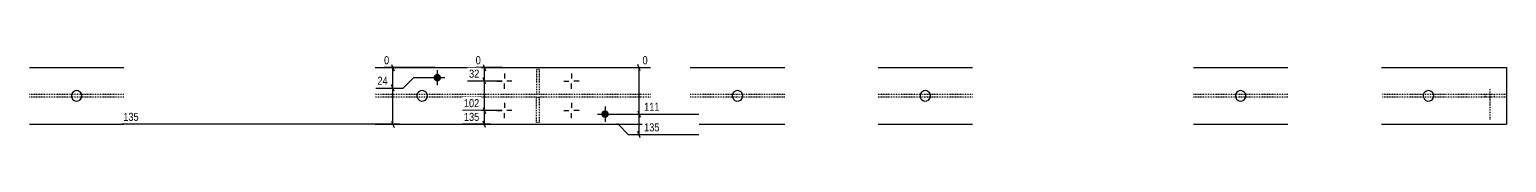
# Model space of a CAD drawing. Header units: millimetres. Extents: x 12 to 27364, y 8 to 1795.
# Drawn here: x 13779 to 17301, y 12 to 212 of the extents above; entities that cross this region are included whole.
import ezdxf

# ---------------------------------------------------------------- set-up
doc = ezdxf.new("R2010")
doc.units = ezdxf.units.MM
doc.linetypes.add('DXK_LINE_DOT2', pattern=[3.9198, 1.9599, -1.9599])
doc.layers.add('MÅLSÆTNING', color=7, linetype='Continuous')
doc.layers.add('STÅL', color=7, linetype='Continuous')
doc.styles.add('Arial Narrow', font='ARIALN.TTF', dxfattribs={"height": 0.2})

msp = doc.modelspace()

# ---------------------------------------------------------------- hatches: boundary and pattern name
at = {"layer": 'STÅL', "linetype": 'Continuous'}
for points in [[(14760.4, 155.5, -1), (14742.4, 155.5, -1)], [(15160.4, 68.5, -1), (15142.4, 68.5, -1)]]:
    msp.add_hatch(color=96, dxfattribs=at).paths.add_polyline_path(points)

# ---------------------------------------------------------------- linework, layer by layer
at = {"layer": 'MÅLSÆTNING', "color": 7, "linetype": 'Continuous'}
for p, q in [((14746.4, 179.5), (14624.5, 179.5)), ((14642.2, 187), (14648.2, 172)), ((14645.2, 130.5), (14645.2, 179.5)), ((14906.4, 179.5), (14843, 179.5)), ((14860.7, 187), (14866.7, 172)), ((14863.7, 147.5), (14863.7, 179.5)), ((15159, 179.5), (15253.2, 179.5)), ((15235.5, 172), (15229.5, 187)), ((14670.2, 130.5), (14695.2, 155.5)), ((14670.2, 130.5), (14695.2, 155.5)), ((14695.2, 155.5), (14746.4, 155.5)), ((14695.2, 155.5), (14746.4, 155.5)), ((14906.4, 147.5), (14823.5, 147.5)), ((14906.4, 147.5), (14823.5, 147.5)), ((14866.7, 140), (14860.7, 155)), ((14866.7, 140), (14860.7, 155)), ((14863.7, 77.2), (14863.7, 147.5)), ((14605.1, 130.5), (14670.2, 130.5)), ((14605.1, 130.5), (14670.2, 130.5)), ((14648.2, 123), (14642.2, 138)), ((14648.2, 123), (14642.2, 138)), ((14645.2, 44.5), (14645.2, 130.5)), ((14906.4, 77.2), (14811.3, 77.2)), ((14906.4, 77.2), (14811.3, 77.2)), ((14860.7, 84.7), (14866.7, 69.7)), ((14860.7, 84.7), (14866.7, 69.7)), ((14863.7, 44.5), (14863.7, 77.2)), ((15229.5, 76), (15235.5, 61)), ((14661.3, 44.5), (13998.9, 44.5)), ((14642.2, 52), (14648.2, 37)), ((14879, 44.5), (14811.3, 44.5)), ((14866.7, 37), (14860.7, 52)), ((15156.4, 68.5), (15374.8, 68.5)), ((15182.5, 44.5), (15179, 44.5)), ((15207.5, 19.5), (15182.5, 44.5)), ((15232.5, 19.5), (15232.5, 68.5)), ((15374.8, 19.5), (15207.5, 19.5)), ((15235.5, 12), (15229.5, 27))]:
    msp.add_line(p, q, dxfattribs=at)
at = {"layer": 'STÅL', "color": 2, "linetype": 'Continuous'}
for p, q in [((13778.9, 179.5), (14003.9, 179.5)), ((14602.9, 179.5), (15260, 179.5)), ((15354.9, 179.5), (15579.9, 179.5)), ((15802.9, 179.5), (16027.9, 179.5)), ((16554.9, 179.5), (16779.9, 179.5)), ((17003, 179.5), (17301.4, 179.5)), ((17301.4, 179.5), (17301.4, 44.5)), ((13778.9, 44.5), (14003.9, 44.5)), ((14602.9, 44.5), (15260, 44.5)), ((15354.9, 44.5), (15579.9, 44.5)), ((15802.9, 44.5), (16027.9, 44.5)), ((16554.9, 44.5), (16779.9, 44.5)), ((17003, 44.5), (17301.4, 44.5))]:
    msp.add_line(p, q, dxfattribs=at)
at = {"layer": 'STÅL', "color": 96, "linetype": 'Continuous'}
for p, q in [((14733.4, 155.5), (14769.4, 155.5)), ((14751.4, 173.5), (14751.4, 137.5)), ((14893.4, 147.2), (14905.4, 147.2)), ((14911.4, 165.2), (14911.4, 153.2)), ((14911.4, 129.2), (14911.4, 141.2)), ((14929.4, 147.2), (14917.4, 147.2)), ((15053.4, 147.2), (15065.4, 147.2)), ((15071.4, 165.2), (15071.4, 153.2)), ((15071.4, 129.2), (15071.4, 141.2)), ((15089.4, 147.2), (15077.4, 147.2)), ((14893.4, 77.2), (14905.4, 77.2)), ((14911.4, 95.2), (14911.4, 83.2)), ((14911.4, 59.2), (14911.4, 71.2)), ((14929.4, 77.2), (14917.4, 77.2)), ((15053.4, 77.2), (15065.4, 77.2)), ((15071.4, 95.2), (15071.4, 83.2)), ((15071.4, 59.2), (15071.4, 71.2)), ((15089.4, 77.2), (15077.4, 77.2)), ((15151.4, 86.5), (15151.4, 50.5)), ((15133.4, 68.5), (15169.4, 68.5))]:
    msp.add_line(p, q, dxfattribs=at)
at = {"layer": 'STÅL', "color": 7, "linetype": 'DXK_LINE_DOT2'}
for p, q in [((14994.4, 175.3), (14988.4, 175.3)), ((14988.4, 175.3), (14988.4, 115.3)), ((14994.4, 175.3), (14994.4, 115.3)), ((14003.9, 115.3), (13778.9, 115.3)), ((14003.9, 108.7), (13778.9, 108.7)), ((14988.4, 115.3), (14602.9, 115.3)), ((14988.4, 108.7), (14602.9, 108.7)), ((14994.4, 115.3), (14988.4, 115.3)), ((14988.4, 48.7), (14988.4, 108.7)), ((14988.4, 108.7), (14994.4, 108.7)), ((15260, 115.3), (14994.4, 115.3)), ((14994.4, 108.7), (14994.4, 48.7)), ((15260, 108.7), (14994.4, 108.7)), ((15579.9, 115.3), (15354.9, 115.3)), ((15579.9, 108.7), (15354.9, 108.7)), ((16027.9, 115.3), (15802.9, 115.3)), ((16027.9, 108.7), (15802.9, 108.7)), ((16779.9, 115.3), (16554.9, 115.3)), ((16779.9, 108.7), (16554.9, 108.7)), ((17301.4, 115.3), (17003, 115.3)), ((17301.4, 108.7), (17003, 108.7)), ((14994.4, 48.7), (14988.4, 48.7))]:
    msp.add_line(p, q, dxfattribs=at)
at = {"layer": 'STÅL', "color": 96, "linetype": 'DXK_LINE_DOT2'}
for p, q in [((17250.4, 115.3), (17250.4, 108.7)), ((17261.4, 128.3), (17261.4, 55.3)), ((17272.4, 115.3), (17272.4, 108.7))]:
    msp.add_line(p, q, dxfattribs=at)
at = {"layer": 'STÅL', "color": 2, "linetype": 'Continuous'}
for centre, start, end in [((13891.4, 112), 150.3737, 330.3737), ((13891.4, 112), 330.3737, 150.3737), ((14715.4, 112), 150.3737, 330.3737), ((14715.4, 112), 330.3737, 150.3737), ((15467.4, 112), 150.3737, 330.3737), ((15467.4, 112), 330.3737, 150.3737), ((15915.4, 112), 150.3737, 330.3737), ((15915.4, 112), 330.3737, 150.3737), ((16667.4, 112), 150.3737, 330.3737), ((16667.4, 112), 330.3737, 150.3737), ((17115.5, 112), 150.3737, 330.3737), ((17115.5, 112), 330.3737, 150.3737)]:
    msp.add_arc(centre, 12.5, start, end, dxfattribs=at)

# ---------------------------------------------------------------- next in the draw order: wipeouts: each hides what was drawn before it
at = {"color": 0, "linetype": 'Continuous'}
for points in [[(14640.7, 183.5), (14640.7, 211.5), (14620.5, 211.5), (14620.5, 183.5)], [(14859.2, 183.5), (14859.2, 211.5), (14839, 211.5), (14839, 183.5)], [(14637.1, 134.5), (14637.1, 162.5), (14604.7, 162.5), (14604.7, 134.5)], [(14855.5, 81.2), (14855.5, 109.2), (14810.9, 109.2), (14810.9, 81.2)], [(14637.1, 48.5), (14637.1, 76.5), (13998.5, 76.5), (13998.5, 48.5)], [(15375.2, 72.5), (15375.2, 100.5), (15240.7, 100.5), (15240.7, 72.5)], [(15375.2, 23.5), (15375.2, 51.5), (15240.7, 51.5), (15240.7, 23.5)]]:
    msp.add_wipeout(points, dxfattribs=at).dxf.layer = 'MÅLSÆTNING'

# ---------------------------------------------------------------- next in the draw order: linework, layer by layer
at = {"layer": 'MÅLSÆTNING', "color": 7, "linetype": 'Continuous'}
for p, q in [((15232.5, 68.5), (15232.5, 179.5)), ((15229.5, 76), (15235.5, 61)), ((15156.4, 68.5), (15374.8, 68.5))]:
    msp.add_line(p, q, dxfattribs=at)

# ---------------------------------------------------------------- next in the draw order: texts
at = {"layer": 'MÅLSÆTNING', "color": 3, "linetype": 'Continuous', "style": 'Arial Narrow'}
for s, height, p in [('0', 19.1, (14624.5, 187.5)), ('0', 19.1, (14843, 187.5)), ('24', 19.09, (14608.7, 138.5)), ('135', 19.09, (14002.5, 52.5)), ('111', 19.09, (15244.7, 76.5)), ('135', 19.09, (15244.7, 27.5))]:
    msp.add_text(s, height=height, dxfattribs=at).set_placement(p)

# ---------------------------------------------------------------- next in the draw order: wipeouts: each hides what was drawn before it
at = {"color": 0, "linetype": 'Continuous'}
msp.add_wipeout([(14855.5, 48.5), (14855.5, 76.5), (14810.9, 76.5), (14810.9, 48.5)], dxfattribs=at).dxf.layer = 'MÅLSÆTNING'

# ---------------------------------------------------------------- next in the draw order: texts
at = {"layer": 'MÅLSÆTNING', "color": 3, "linetype": 'Continuous', "style": 'Arial Narrow'}
for s, p in [('102', (14814.9, 85.2)), ('135', (14814.9, 52.5))]:
    msp.add_text(s, height=19.09, dxfattribs=at).set_placement(p)

# ---------------------------------------------------------------- next in the draw order: wipeouts: each hides what was drawn before it
at = {"color": 0, "linetype": 'Continuous'}
for points in [[(15257.2, 183.5), (15257.2, 211.5), (15237, 211.5), (15237, 183.5)], [(14855.5, 151.5), (14855.5, 179.5), (14823.1, 179.5), (14823.1, 151.5)]]:
    msp.add_wipeout(points, dxfattribs=at).dxf.layer = 'MÅLSÆTNING'

# ---------------------------------------------------------------- next in the draw order: texts
at = {"layer": 'MÅLSÆTNING', "color": 3, "linetype": 'Continuous', "style": 'Arial Narrow'}
for s, height, p in [('0', 19.1, (15241, 187.5)), ('32', 19.09, (14827.1, 155.5))]:
    msp.add_text(s, height=height, dxfattribs=at).set_placement(p)

doc.saveas('drawing.dxf')
